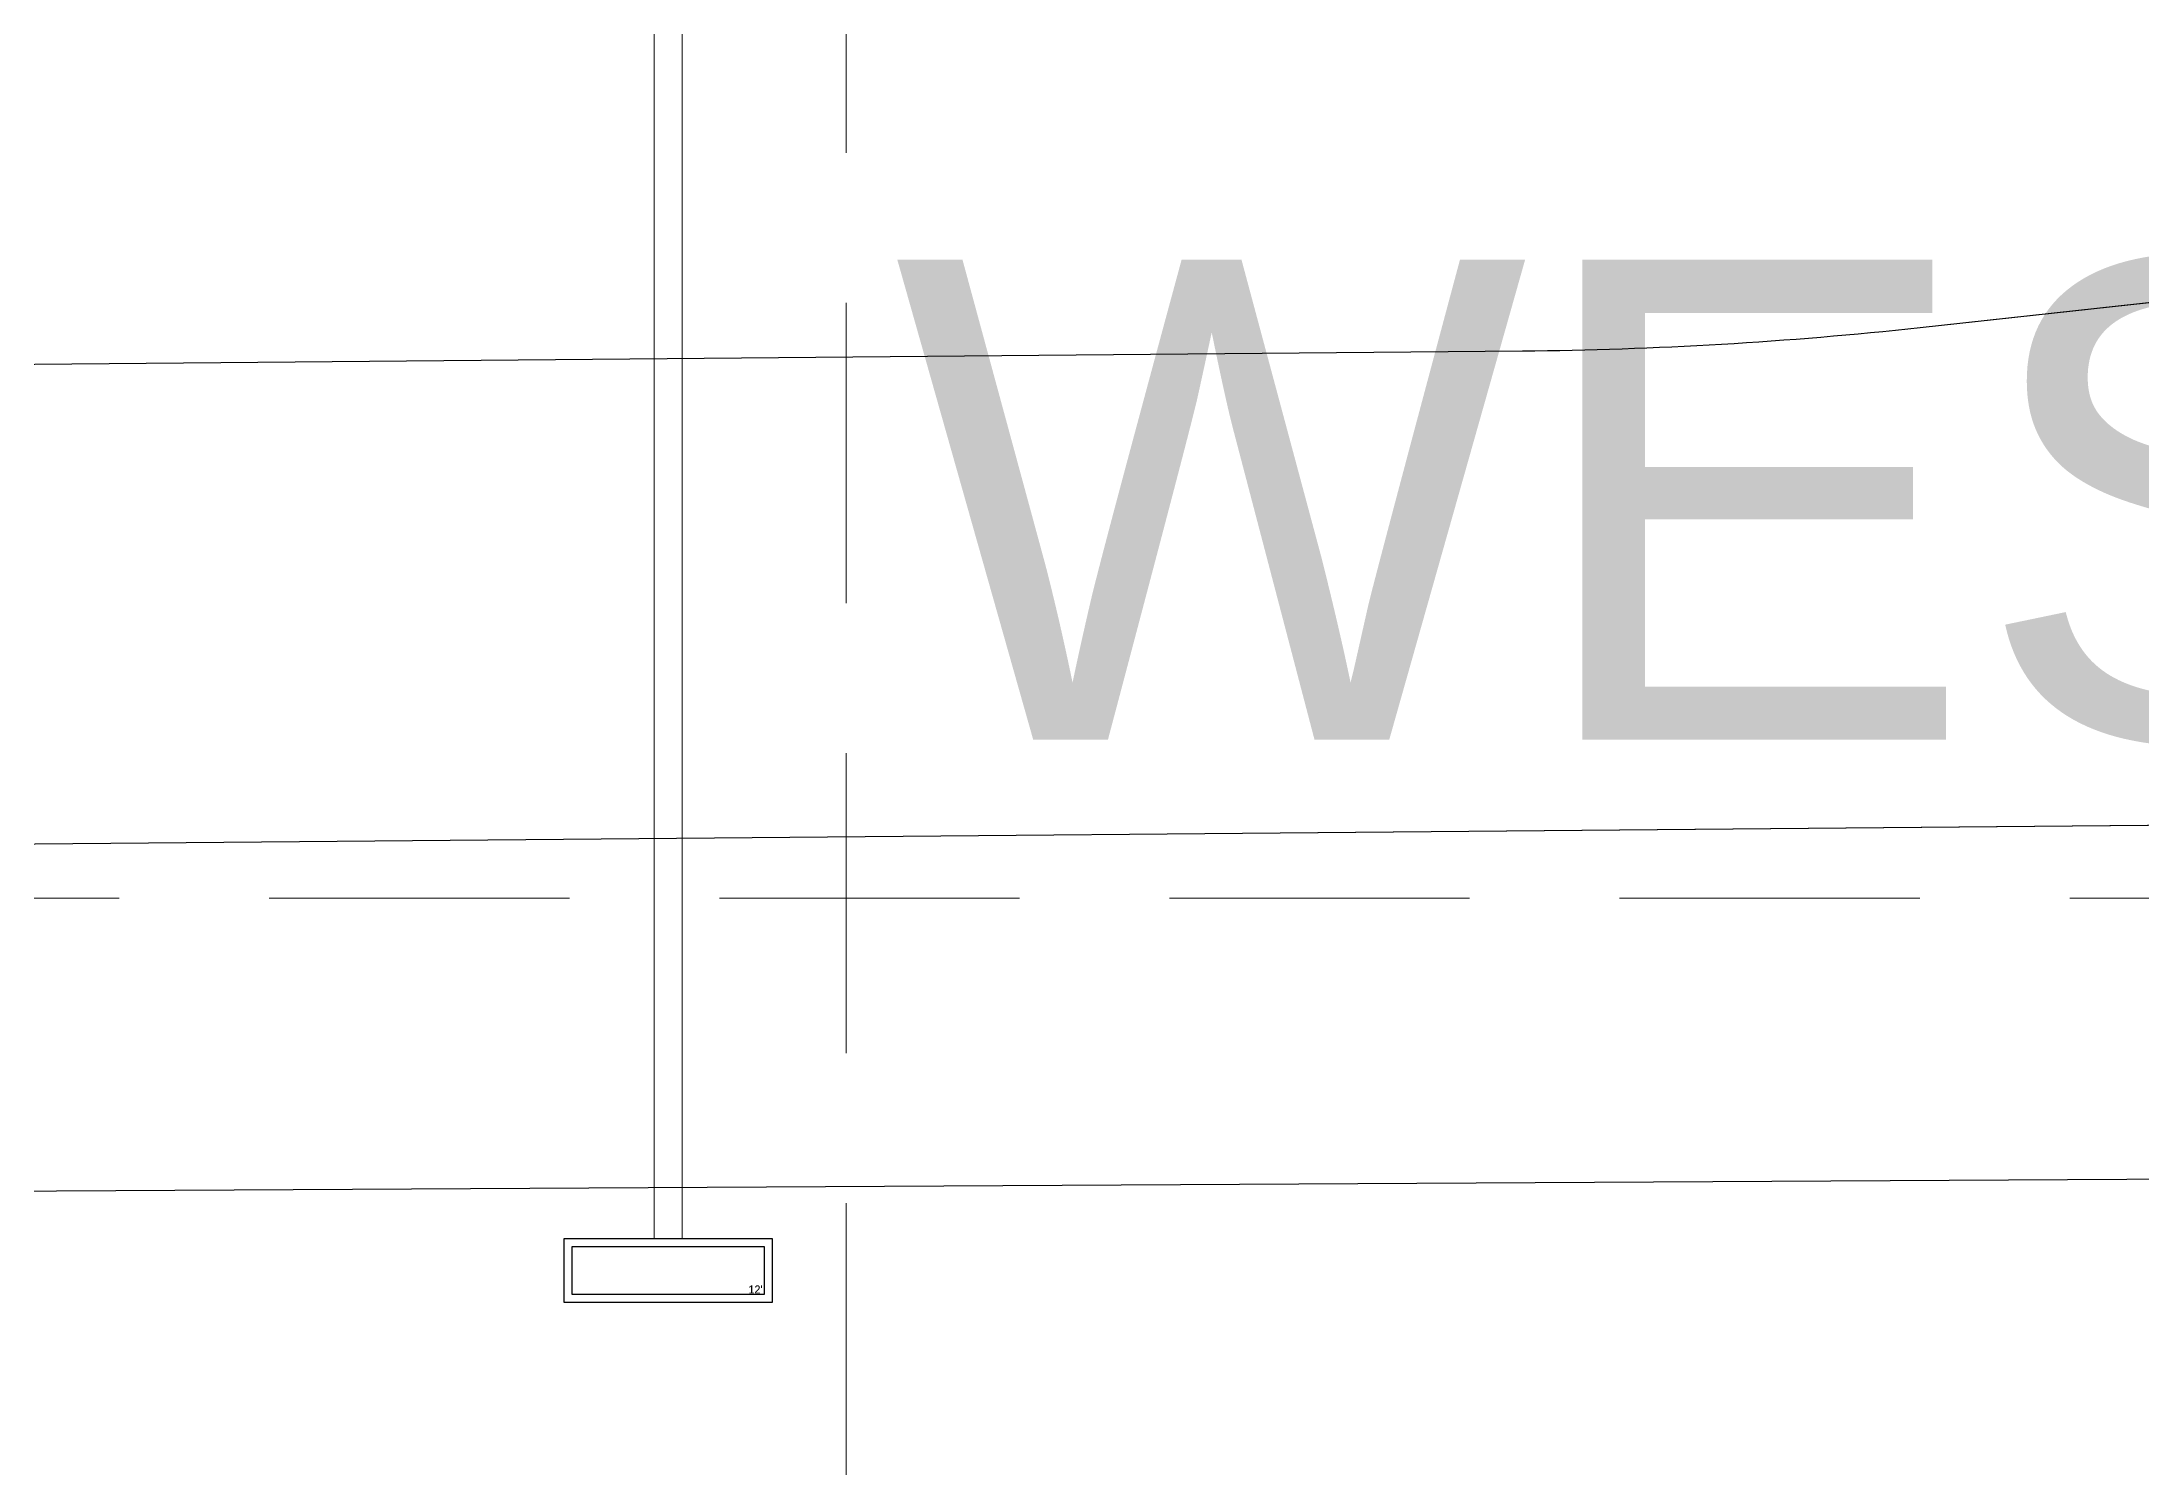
# Model space of a CAD drawing. Header units: inches. Extents: x 43981 to 49538, y 44001 to 47429.
# Drawn here: x 44789.7 to 44920.8, y 44567.5 to 44656.5 of the extents above; entities that cross this region are included whole.
import ezdxf

# ---------------------------------------------------------------- set-up
doc = ezdxf.new("R2010")
doc.units = ezdxf.units.IN
doc.header["$MEASUREMENT"] = 0
doc.linetypes.add('HIDDEN', pattern=[0.375, 0.25, -0.125])
for name, color, linetype in [('C-GRAD-TEXT-STNM', 1, 'Continuous'), ('GRID', 254, 'HIDDEN'), ('STORM', 5, 'Continuous'), ('XHO428BS$0$C-ROAD-BACK-E', 6, 'Continuous'), ('XHO428BS$0$C-ROAD-BACK-FUT', 14, 'Continuous')]:
    doc.layers.add(name, color=color, linetype=linetype)
doc.styles.get("Standard").update_dxf_attribs({"font": 'ARIAL.TTF'})
doc.styles.add('XHO428BS$0$STANDARD', font='txt')

# ---------------------------------------------------------------- blocks, each defined once
blk = doc.blocks.new("XHO428BS$0$12' Curb Inlet")
at = {"linetype": 'Continuous'}
for points in [[(-6.5, -0.5), (-6.5, 3.5), (6.5, 3.5), (6.5, -0.5)], [(-6, 0), (-6, 3), (6, 3), (6, 0)]]:
    blk.add_lwpolyline(points, close=True, dxfattribs=at)
at = {"style": 'XHO428BS$0$STANDARD'}
blk.add_text("12'", height=0.5, dxfattribs=at).set_placement((5.02, 0.06))

msp = doc.modelspace()

# ---------------------------------------------------------------- linework, layer by layer
at = {"layer": 'GRID', "color": 252, "linetype": 'HIDDEN', "lineweight": 0, "ltscale": 75}
for p, q in [((44839.91, 47340.2), (44839.91, 44346.51)), ((44072.61, 44603.01), (49373.61, 44603.01))]:
    msp.add_line(p, q, dxfattribs=at)
at = {"layer": 'STORM', "lineweight": 0}
for p, q in [((44827.9, 44671.75), (44827.9, 44581.74)), ((44829.66, 44671.75), (44829.66, 44581.74))]:
    msp.add_line(p, q, dxfattribs=at)
at = {"layer": 'STORM', "linetype": 'Continuous'}
for p, q in [((44822.28, 44577.74), (44822.28, 44581.74)), ((44822.28, 44581.74), (44835.28, 44581.74)), ((44835.28, 44581.74), (44835.28, 44577.74)), ((44822.78, 44578.24), (44822.78, 44581.24)), ((44822.78, 44581.24), (44834.78, 44581.24)), ((44834.78, 44581.24), (44834.78, 44578.24)), ((44835.28, 44577.74), (44822.28, 44577.74)), ((44834.78, 44578.24), (44822.78, 44578.24))]:
    msp.add_line(p, q, dxfattribs=at)
for points in [[(44822.28, 44577.74), (44822.28, 44581.74), (44835.28, 44581.74), (44835.28, 44577.74)], [(44822.78, 44578.24), (44822.78, 44581.24), (44834.78, 44581.24), (44834.78, 44578.24)]]:
    msp.add_lwpolyline(points, close=True, dxfattribs=at)
at = {"layer": 'XHO428BS$0$C-ROAD-BACK-E', "color": 7}
msp.add_line((44614.42, 44583.73), (47826.43, 44601.83), dxfattribs=at)
at = {"layer": 'XHO428BS$0$C-ROAD-BACK-FUT', "color": 7, "lineweight": 0}
for p, q in [((44907.02, 44638.67), (44982.24, 44646.86)), ((44687.18, 44635.48), (44882.17, 44637.21)), ((44702.26, 44605.62), (45308.96, 44611.01))]:
    msp.add_line(p, q, dxfattribs=at)
at = {"layer": 'XHO428BS$0$C-ROAD-BACK-FUT', "color": 7}
for p, q in [((44907.02, 44638.67), (44982.24, 44646.86)), ((44687.18, 44635.48), (44882.17, 44637.21)), ((44702.26, 44605.62), (45308.96, 44611.01))]:
    msp.add_line(p, q, dxfattribs=at)
at = {"layer": 'XHO428BS$0$C-ROAD-BACK-FUT', "color": 7, "lineweight": 0}
msp.add_arc((44879.94, 44887.2), 250, 270.5094, 276.2163, dxfattribs=at)
at = {"layer": 'XHO428BS$0$C-ROAD-BACK-FUT', "color": 7}
msp.add_arc((44879.94, 44887.2), 250, 270.5094, 276.2163, dxfattribs=at)

# ---------------------------------------------------------------- block references
at = {"layer": 'STORM', "color": 5}
msp.add_blockref("XHO428BS$0$12' Curb Inlet", (44828.78, 44578.24), dxfattribs=at)

# ---------------------------------------------------------------- texts
at = {"layer": 'C-GRAD-TEXT-STNM', "color": 7, "insert": (44842.92, 44642.9), "char_height": 30, "width": 656.7105, "attachment_point": 1}
msp.add_mtext('WESTRIDGE BOULEVARD', dxfattribs=at)
at = {"layer": 'STORM', "style": 'XHO428BS$0$STANDARD'}
msp.add_text("12'", height=0.5, dxfattribs=at).set_placement((44833.81, 44578.3))
msp.add_text("12'", height=0.5, dxfattribs=at).set_placement((44833.81, 44578.3))

doc.saveas('drawing.dxf')
